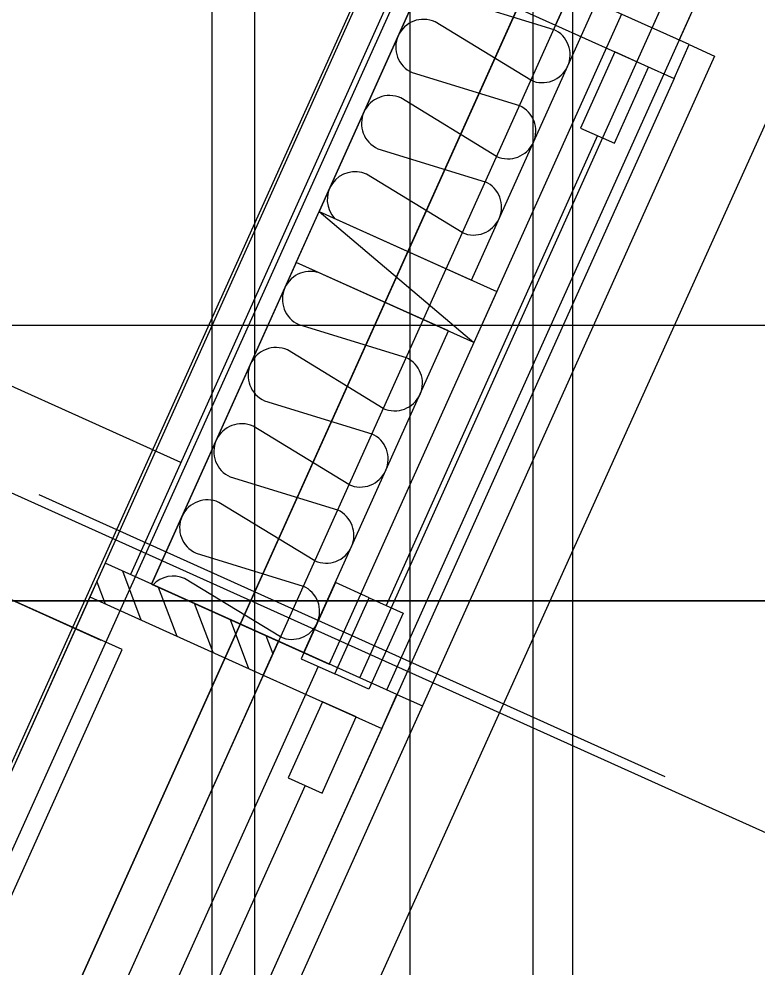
# Model space of a CAD drawing. Header units: metres. Extents: x 10861 to 26950, y 7268 to 22901.
# Drawn here: x 20024 to 20422, y 11164 to 11675 of the extents above; entities that cross this region are included whole.
import ezdxf

# ---------------------------------------------------------------- set-up
doc = ezdxf.new("R2010")
doc.units = ezdxf.units.M

msp = doc.modelspace()

# ---------------------------------------------------------------- linework, layer by layer
at = {"layer": 'GLID'}
for p, q in [((20128.08, 9325.01), (20128.08, 22205.01)), ((20128.08, 9325.01), (20128.08, 22205.01)), ((20128.08, 9325.01), (20128.08, 22205.01)), ((20151.04, 9325.01), (20151.04, 22205.01)), ((20151.04, 9325.01), (20151.04, 22205.01)), ((20151.04, 9325.01), (20151.04, 22205.01)), ((20234.74, 9325), (20234.74, 22205)), ((20234.74, 9325), (20234.74, 22205)), ((20234.74, 9325), (20234.74, 22205)), ((20300.94, 10010), (20300.94, 22205.01)), ((20300.94, 10010), (20300.94, 22205.01)), ((20300.94, 10010), (20300.94, 22205.01)), ((20322.37, 9858.33), (20322.37, 22205.01)), ((20322.37, 9858.33), (20322.37, 22205.01)), ((20322.37, 9858.33), (20322.37, 22205.01)), ((19544.82, 10019.09), (22035.98, 15555)), ((19544.82, 10019.09), (22035.98, 15555)), ((19544.82, 10019.09), (22035.98, 15555)), ((13514.73, 11510), (24358.08, 11510)), ((13514.73, 11510), (24358.08, 11510)), ((13514.73, 11510), (24358.08, 11510)), ((13514.73, 11361.57), (24358.08, 11361.57)), ((13514.73, 11361.57), (24358.08, 11361.57)), ((13514.73, 11361.57), (24358.08, 11361.57))]:
    msp.add_line(p, q, dxfattribs=at)
at = {"layer": 'WALL_NORMAL_1F'}
for p, q in [((20365.09, 11670.17), (21712.81, 14665.11)), ((20379.68, 11663.61), (21727.4, 14658.54))]:
    msp.add_line(p, q, dxfattribs=at)
at = {"layer": 'WALL_NORMAL_2F'}
for p, q in [((20207.56, 11320.11), (21665.54, 14560.07)), ((20222.15, 11313.54), (21680.13, 14553.51)), ((20671.38, 12681.02), (20083.99, 11375.71)), ((20095.39, 11370.58), (20252.92, 11720.65)), ((20348.67, 11677.56), (20191.14, 11327.5)), ((20173.36, 11543.85), (20185.67, 11571.21)), ((20185.67, 11571.21), (20281.43, 11528.12)), ((20185.67, 11571.21), (20269.11, 11500.77)), ((20269.11, 11500.77), (20173.36, 11543.85)), ((20281.43, 11528.12), (20269.11, 11500.77)), ((20095.39, 11370.58), (20191.14, 11327.5))]:
    msp.add_line(p, q, dxfattribs=at)
at = {"layer": 'カタログ部品(厨房設備)_2F'}
for p, q in [((19734.56, 10640.84), (20658.74, 12692.06)), ((19752.16, 10632.69), (20676.97, 12683.84))]:
    msp.add_line(p, q, dxfattribs=at)
at = {"layer": 'カマチ_1F'}
for p, q in [((20111.18, 11436.12), (19607.8, 11662.64)), ((19356.79, 11660.46), (20068.09, 11340.37))]:
    msp.add_line(p, q, dxfattribs=at)
at = {"layer": 'データ 001_1F'}
for p, q in [((18710.47, 8165.04), (23230.56, 18209.68)), ((18912.84, 11917.8), (20572.78, 11170.83)), ((23123.15, 11361.57), (19710.65, 11361.57))]:
    msp.add_line(p, q, dxfattribs=at)
at = {"layer": 'データ 001_2F'}
msp.add_line((18841.91, 8457.15), (23230.56, 18209.68), dxfattribs=at)
at = {"layer": 'データ 001_3F'}
msp.add_line((22724.7, 17085.56), (19772.45, 10525.01), dxfattribs=at)
at = {"layer": '建具(金属窓)_1F'}
for p, q in [((20219.63, 11713.69), (19936.48, 11084.47)), ((20219.63, 11713.69), (20313.11, 11671.63)), ((20321.31, 11689.87), (20313.11, 11671.63)), ((20313.11, 11671.63), (20321.31, 11689.87)), ((20385.15, 11661.15), (20321.31, 11689.87)), ((20313.11, 11671.63), (20029.96, 11042.41)), ((20313.11, 11671.63), (20376.94, 11642.91)), ((20345.02, 11657.27), (20326.56, 11616.23)), ((20363.26, 11649.06), (20345.02, 11657.27)), ((20376.94, 11642.91), (20385.15, 11661.15)), ((20385.15, 11661.15), (20398.83, 11654.99)), ((20398.83, 11654.99), (20099.26, 10989.29)), ((20344.8, 11608.03), (20363.26, 11649.06)), ((20376.94, 11642.91), (20093.79, 11013.68)), ((20326.56, 11616.23), (20344.8, 11608.03)), ((20335.68, 11612.13), (20221.8, 11359.07)), ((20372.15, 11266.74), (20034.74, 11418.57)), ((20194.44, 11371.38), (20175.98, 11330.35)), ((20212.68, 11363.17), (20194.44, 11371.38)), ((20194.21, 11322.14), (20212.68, 11363.17)), ((20194.21, 11322.14), (20212.68, 11363.17)), ((20212.68, 11363.17), (20230.92, 11354.97)), ((20230.92, 11354.97), (20212.45, 11313.93)), ((20175.98, 11330.35), (20194.21, 11322.14)), ((20185.1, 11326.24), (20071.22, 11073.18)), ((20212.45, 11313.93), (20194.21, 11322.14))]:
    msp.add_line(p, q, dxfattribs=at)
at = {"layer": '建具(金属窓)_2F'}
for p, q in [((20070.31, 11381.87), (20062.11, 11363.63)), ((20163.79, 11339.81), (20070.31, 11381.87)), ((20079.63, 11377.67), (20089.67, 11351.23)), ((20065.8, 11371.85), (20070.32, 11359.93)), ((20098.98, 11368.97), (20109.01, 11342.52)), ((20062.11, 11363.63), (19778.95, 10734.4)), ((20062.11, 11363.63), (20155.58, 11321.57)), ((20118.32, 11360.26), (20128.35, 11333.82)), ((20137.67, 11351.56), (20147.7, 11325.11)), ((20163.79, 11339.81), (20155.58, 11321.57)), ((20155.58, 11321.57), (20163.79, 11339.81)), ((20157.01, 11342.85), (20160.74, 11333.03)), ((20227.62, 11311.08), (20163.79, 11339.81)), ((20155.58, 11321.57), (19872.43, 10692.34)), ((20155.58, 11321.57), (20219.41, 11292.84)), ((20219.41, 11292.84), (20227.62, 11311.08)), ((20227.62, 11311.08), (20241.3, 11304.93)), ((20241.3, 11304.93), (19941.73, 10639.22)), ((20187.5, 11307.21), (20169.03, 11266.17)), ((20205.73, 11299), (20187.5, 11307.21)), ((20187.27, 11257.96), (20205.73, 11299)), ((20219.41, 11292.84), (19936.26, 10663.62)), ((20169.03, 11266.17), (20187.27, 11257.96)), ((20178.15, 11262.07), (20064.27, 11009.01))]:
    msp.add_line(p, q, dxfattribs=at)
at = {"layer": '断熱材_2F'}
for p, q in [((20252.92, 11720.65), (20185.67, 11571.21)), ((20254.29, 11687.13), (20312.08, 11669.35)), ((20267.75, 11534.28), (20334.99, 11683.72)), ((20299.77, 11641.99), (20248.13, 11673.46)), ((20235.82, 11646.1), (20293.61, 11628.32)), ((20281.3, 11600.96), (20229.67, 11632.42)), ((20217.35, 11605.06), (20275.15, 11587.28)), ((20262.84, 11559.92), (20211.2, 11591.38)), ((20185.67, 11571.21), (20267.75, 11534.28)), ((20173.36, 11543.85), (20095.39, 11370.58)), ((20255.44, 11506.92), (20173.36, 11543.85)), ((20174.73, 11510.34), (20232.52, 11492.56)), ((20177.46, 11333.65), (20255.44, 11506.92)), ((20220.21, 11465.2), (20168.58, 11496.66)), ((20156.26, 11469.31), (20214.06, 11451.52)), ((20201.75, 11424.16), (20150.11, 11455.63)), ((20137.8, 11428.27), (20195.59, 11410.49)), ((20183.28, 11383.13), (20131.64, 11414.59)), ((20119.33, 11387.23), (20177.12, 11369.45)), ((20095.39, 11370.58), (20177.46, 11333.65)), ((20164.81, 11342.09), (20113.18, 11373.55))]:
    msp.add_line(p, q, dxfattribs=at)
for centre, start, end in [((20241.98, 11659.78), 65.7723, -114.2277), ((20305.93, 11655.67), -114.2277, 65.7723), ((20223.51, 11618.74), 65.7723, -114.2277), ((20287.46, 11614.64), -114.2277, 65.7723), ((20205.04, 11577.7), 65.7723, -136.6179), ((20268.99, 11573.6), -114.2277, 65.7723), ((20180.89, 11524.02), 65.7723, -114.2277), ((20162.42, 11482.98), 65.7723, -114.2277), ((20226.37, 11478.88), -114.2277, 65.7723), ((20143.95, 11441.95), 65.7723, -114.2277), ((20207.9, 11437.84), -114.2277, 65.7723), ((20125.49, 11400.91), 65.7723, -114.2277), ((20189.44, 11396.81), -114.2277, 65.7723), ((20107.02, 11359.87), 65.7723, 136.3247), ((20170.97, 11355.77), -114.2277, 65.7723)]:
    msp.add_arc(centre, 15, start, end, dxfattribs=at)
at = {"layer": '水平面_1F'}
for p, q in [((20079.49, 11335.24), (19345.39, 11665.58)), ((19873.51, 10877.51), (20079.49, 11335.24))]:
    msp.add_line(p, q, dxfattribs=at)
at = {"layer": '部屋_1F'}
msp.add_line((19069.78, 8614.62), (24901.67, 21530.01), dxfattribs=at)
at = {"layer": '部屋_2F'}
msp.add_line((19069.78, 8614.62), (24901.67, 21530.01), dxfattribs=at)

doc.saveas('drawing.dxf')
